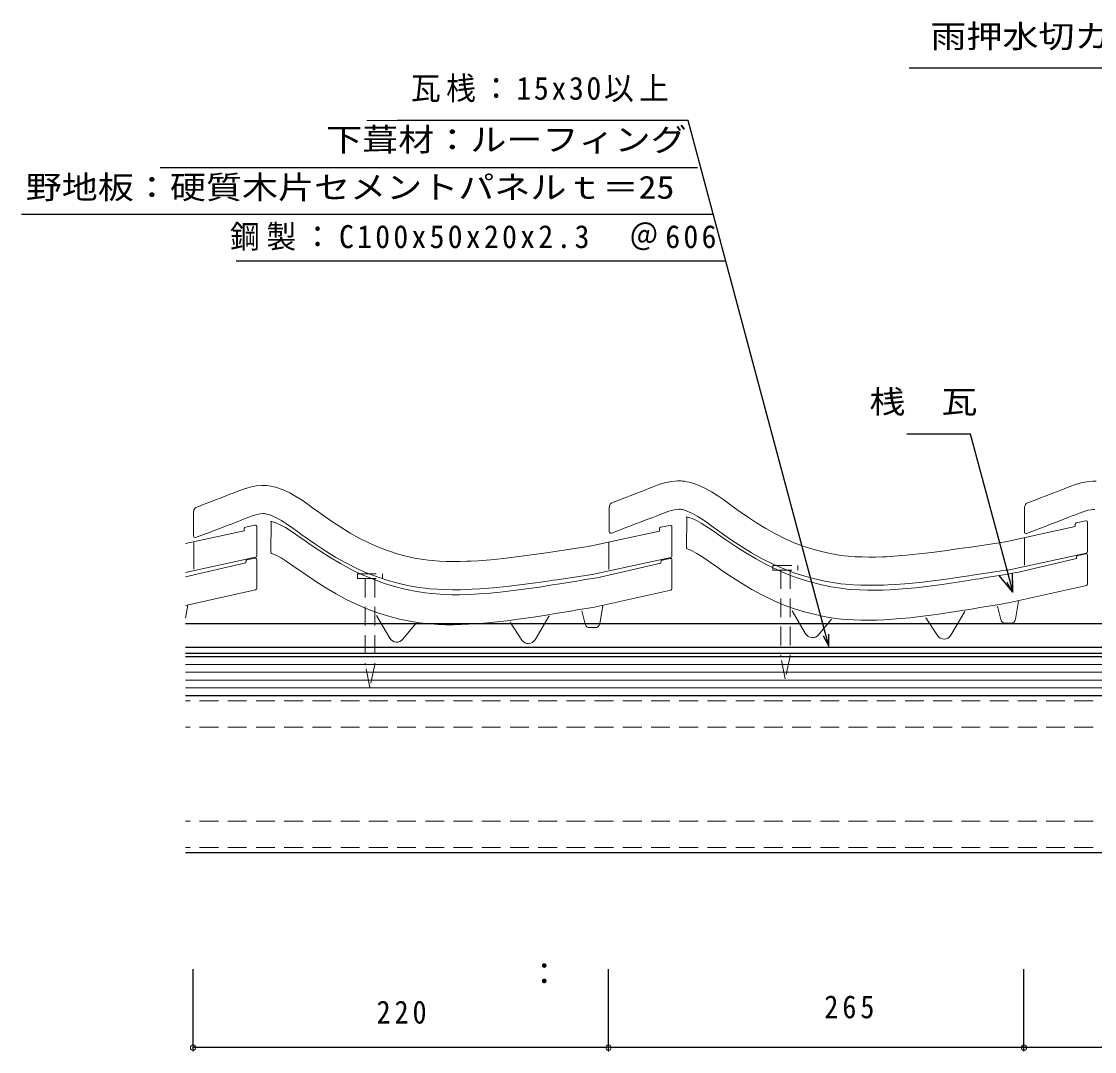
# Model space of a CAD drawing. Units: millimetres, scale not verified. Extents: x -738 to 716, y -352 to 360.
# Drawn here: x -738 to -53, y -352 to 305 of the extents above; entities that cross this region are included whole.
import ezdxf
from ezdxf.enums import TextEntityAlignment as Align

# ---------------------------------------------------------------- set-up
doc = ezdxf.new("R2010")
doc.units = ezdxf.units.MM
doc.header["$LTSCALE"] = 10
doc.linetypes.add('DASHED1', pattern=[1.8, 1.2, -0.6])
doc.linetypes.add('DASHED3', pattern=[4, 3, -1])
doc.layers.add('0-0_LAYER001', color=4, linetype='Continuous', lineweight=18)
doc.layers.add('0-1_LAYER004', color=7, linetype='Continuous')
doc.layers.add('0-2_ADD_LINE', color=7, linetype='Continuous')
doc.styles.add('ＭＳ ゴシック', font='')
doc.styles.get('ＭＳ ゴシック').set_extended_font_data('MS Gothic')

msp = doc.modelspace()

# ---------------------------------------------------------------- linework, layer by layer
at = {"layer": '0-0_LAYER001', "color": 2}
for p, q in [((185.62, 275.95), (-152.71, 275.95)), ((-312.33, 242.22), (-517.15, 242.22)), ((-222.46, -93.19), (-312.33, 242.22)), ((-306.28, 212.35), (-649.04, 212.35)), ((-296.44, 182.26), (-628.77, 182.26)), ((-288.71, 152.39), (-593.89, 152.39)), ((-632.86, -78.92), (194.1, -78.92)), ((-632.86, -93.92), (194.1, -93.92)), ((316.1, -99.92), (-632.86, -99.92)), ((316.1, -124.92), (-632.86, -124.92)), ((306.1, -224.92), (-632.86, -224.92)), ((-628.07, -352.01), (-628.07, -299.51)), ((-363.07, -352.01), (-363.07, -299.51)), ((-98.07, -352.01), (-98.07, -299.51)), ((-628.07, -349.51), (-363.07, -349.51)), ((-363.07, -349.51), (-98.07, -349.51)), ((-98.07, -349.51), (206.93, -349.51))]:
    msp.add_line(p, q, dxfattribs=at)
at = {"layer": '0-0_LAYER001'}
for p, q in [((-625.75, -4.49), (-625.33, -4.33)), ((-362.61, -20.2), (-362.61, -4.47)), ((-360.58, -1.62), (-360.15, -1.46)), ((-97.79, -20.38), (-97.79, -4.66)), ((-95.75, -1.81), (-95.33, -1.64)), ((-627.79, -23.06), (-627.79, -7.34)), ((-578.59, -13.62), (-578.55, -13.63)), ((-578.55, -13.63), (-577.97, -13.75)), ((-313.42, -10.76), (-313.38, -10.76)), ((-313.38, -10.76), (-312.8, -10.88)), ((-313.05, -10.85), (-313.23, -31.02)), ((-312.8, -10.88), (-312.14, -11.04)), ((-312.14, -11.04), (-311.35, -11.27)), ((-311.35, -11.27), (-311.17, -11.33)), ((-311.17, -11.33), (-309.71, -11.86)), ((-309.71, -11.86), (-306.87, -13.13)), ((-306.87, -13.13), (-304.01, -14.69)), ((-58.63, -13.3), (-64.63, -14.55)), ((-632.86, -27.79), (-595.43, -19.67)), ((-595.43, -18.21), (-595.43, -19.67)), ((-588.63, -15.99), (-594.63, -17.23)), ((-587.43, -16.97), (-587.43, -35.55)), ((-578.23, -13.72), (-578.41, -33.89)), ((-577.97, -13.75), (-577.32, -13.91)), ((-577.32, -13.91), (-576.53, -14.14)), ((-576.53, -14.14), (-576.35, -14.2)), ((-576.35, -14.2), (-574.88, -14.73)), ((-574.88, -14.73), (-572.05, -16)), ((-572.05, -16), (-569.18, -17.55)), ((-569.18, -17.55), (-566.07, -19.48)), ((-566.07, -19.48), (-562.7, -21.74)), ((-375.06, -29.5), (-330.61, -19.85)), ((-361.26, -21.13), (-355.08, -18.79)), ((-330.61, -18.4), (-330.61, -19.85)), ((-323.81, -16.17), (-329.81, -17.42)), ((-322.61, -17.15), (-322.61, -35.73)), ((-304.01, -14.69), (-300.89, -16.61)), ((-300.89, -16.61), (-297.52, -18.88)), ((-297.52, -18.88), (-293.9, -21.42)), ((-109.89, -26.63), (-65.43, -16.99)), ((-96.43, -21.32), (-90.26, -18.98)), ((-65.43, -15.53), (-65.43, -16.99)), ((-57.43, -14.28), (-57.43, -32.86)), ((-627.61, -44.2), (-627.61, -27)), ((-626.43, -24), (-620.26, -21.66)), ((-562.7, -21.74), (-559.08, -24.28)), ((-559.08, -24.28), (-556.84, -25.86)), ((-556.84, -25.86), (-553.3, -28.32)), ((-362.79, -44.38), (-362.79, -27.19)), ((-293.9, -21.42), (-291.67, -22.99)), ((-291.67, -22.99), (-288.13, -25.45)), ((-288.13, -25.45), (-281.94, -29.62)), ((-97.61, -41.52), (-97.61, -24.32)), ((-578.56, -33.76), (-577.81, -34.03)), ((-577.81, -34.03), (-574.85, -35.36)), ((-553.3, -28.32), (-547.12, -32.48)), ((-547.12, -32.48), (-540.71, -36.57)), ((-313.39, -30.89), (-312.64, -31.17)), ((-312.64, -31.17), (-309.67, -32.5)), ((-309.67, -32.5), (-306.69, -34.11)), ((-306.69, -34.11), (-303.49, -36.09)), ((-281.94, -29.62), (-275.53, -33.7)), ((-275.53, -33.7), (-268.89, -37.63)), ((-58.22, -33.84), (-108.35, -44.72)), ((-588.22, -36.52), (-632.86, -46.21)), ((-632.86, -49.09), (-594.47, -40.1)), ((-594.47, -39.14), (-594.47, -40.1)), ((-588.65, -37.03), (-593.69, -38.17)), ((-587.43, -56.29), (-587.43, -38.01)), ((-574.85, -35.36), (-571.86, -36.98)), ((-571.86, -36.98), (-568.67, -38.96)), ((-568.67, -38.96), (-565.25, -41.26)), ((-540.71, -36.57), (-534.07, -40.5)), ((-534.07, -40.5), (-527.18, -44.23)), ((-323.4, -36.71), (-373.53, -47.59)), ((-368.32, -49.33), (-329.64, -40.28)), ((-329.64, -39.33), (-329.64, -40.28)), ((-323.83, -37.22), (-328.87, -38.35)), ((-322.61, -56.47), (-322.61, -38.19)), ((-303.49, -36.09), (-300.07, -38.39)), ((-300.07, -38.39), (-296.43, -40.94)), ((-296.43, -40.94), (-294.2, -42.51)), ((-268.89, -37.63), (-262, -41.36)), ((-103.14, -46.47), (-64.47, -37.42)), ((-64.47, -36.46), (-64.47, -37.42)), ((-58.65, -34.35), (-63.69, -35.49)), ((-57.43, -53.6), (-57.43, -35.32)), ((-565.25, -41.26), (-561.61, -43.81)), ((-561.61, -43.81), (-559.38, -45.38)), ((-559.38, -45.38), (-555.86, -47.83)), ((-555.86, -47.83), (-549.7, -51.97)), ((-527.18, -44.23), (-520.11, -47.64)), ((-520.11, -47.64), (-515.75, -49.54)), ((-294.2, -42.51), (-290.68, -44.96)), ((-290.68, -44.96), (-284.53, -49.1)), ((-262, -41.36), (-254.93, -44.78)), ((-254.93, -44.78), (-250.57, -46.67)), ((-250.57, -46.67), (-246.88, -48.14)), ((-113.82, -48.12), (-109.62, -47.43)), ((-109.62, -47.43), (-105.43, -46.73)), ((-105.43, -46.73), (-103.01, -46.33)), ((-549.7, -51.97), (-543.34, -56.02)), ((-515.75, -49.54), (-512.06, -51.01)), ((-512.06, -51.01), (-505.89, -53.21)), ((-505.89, -53.21), (-499.53, -55.16)), ((-406.99, -55.51), (-398.79, -54.22)), ((-398.79, -54.22), (-394.05, -53.46)), ((-394.05, -53.46), (-391.6, -53.06)), ((-391.6, -53.06), (-387.4, -52.37)), ((-387.4, -52.37), (-383.19, -51.68)), ((-383.19, -51.68), (-378.99, -50.99)), ((-378.99, -50.99), (-374.8, -50.29)), ((-374.8, -50.29), (-370.61, -49.6)), ((-370.61, -49.6), (-368.18, -49.19)), ((-284.53, -49.1), (-278.17, -53.15)), ((-278.17, -53.15), (-271.59, -57.05)), ((-246.88, -48.14), (-240.72, -50.35)), ((-240.72, -50.35), (-234.35, -52.3)), ((-234.35, -52.3), (-227.89, -53.95)), ((-227.89, -53.95), (-221.34, -55.3)), ((-158.53, -54.98), (-150.12, -53.86)), ((-150.12, -53.86), (-141.82, -52.64)), ((-141.82, -52.64), (-133.61, -51.36)), ((-133.61, -51.36), (-128.88, -50.59)), ((-128.88, -50.59), (-126.43, -50.19)), ((-126.43, -50.19), (-122.22, -49.51)), ((-122.22, -49.51), (-118.01, -48.82)), ((-118.01, -48.82), (-113.82, -48.12)), ((-58.21, -54.58), (-107.8, -65.65)), ((-588.21, -57.26), (-632.86, -67.23)), ((-543.34, -56.02), (-536.77, -59.92)), ((-536.77, -59.92), (-529.95, -63.61)), ((-499.53, -55.16), (-493.07, -56.82)), ((-493.07, -56.82), (-486.52, -58.17)), ((-486.52, -58.17), (-480, -59.19)), ((-480, -59.19), (-476.08, -59.66)), ((-476.08, -59.66), (-473.02, -59.94)), ((-473.02, -59.94), (-468.07, -60.26)), ((-468.07, -60.26), (-463.1, -60.41)), ((-463.1, -60.41), (-458.19, -60.43)), ((-458.19, -60.43), (-453.36, -60.32)), ((-453.36, -60.32), (-448.64, -60.12)), ((-448.64, -60.12), (-445.84, -59.96)), ((-445.84, -59.96), (-440.78, -59.6)), ((-440.78, -59.6), (-432.22, -58.82)), ((-432.22, -58.82), (-423.71, -57.84)), ((-423.71, -57.84), (-415.3, -56.73)), ((-415.3, -56.73), (-406.99, -55.51)), ((-323.39, -57.45), (-372.97, -68.52)), ((-271.59, -57.05), (-264.77, -60.74)), ((-264.77, -60.74), (-257.78, -64.12)), ((-221.34, -55.3), (-214.83, -56.33)), ((-214.83, -56.33), (-210.9, -56.79)), ((-210.9, -56.79), (-207.85, -57.07)), ((-207.85, -57.07), (-202.89, -57.39)), ((-202.89, -57.39), (-197.92, -57.55)), ((-197.92, -57.55), (-193.02, -57.56)), ((-193.02, -57.56), (-188.19, -57.46)), ((-188.19, -57.46), (-183.47, -57.25)), ((-183.47, -57.25), (-180.66, -57.09)), ((-180.66, -57.09), (-175.6, -56.73)), ((-175.6, -56.73), (-167.04, -55.95)), ((-167.04, -55.95), (-158.53, -54.98)), ((-632.86, -75.4), (-631.49, -67.15)), ((-529.95, -63.61), (-522.96, -66.99)), ((-522.96, -66.99), (-518.66, -68.85)), ((-368.6, -78.94), (-366.67, -67.34)), ((-257.78, -64.12), (-253.48, -65.98)), ((-253.48, -65.98), (-249.86, -67.43)), ((-249.86, -67.43), (-243.77, -69.61)), ((-126.22, -68.69), (-122.02, -68)), ((-122.02, -68), (-117.83, -67.31)), ((-117.83, -67.31), (-113.63, -66.61)), ((-112.73, -76.34), (-114.97, -67.77)), ((-113.63, -66.61), (-109.44, -65.92)), ((-109.44, -65.92), (-107.83, -65.65)), ((-103.42, -76.08), (-101.49, -64.47)), ((-518.66, -68.85), (-515.03, -70.3)), ((-515.03, -70.3), (-508.95, -72.47)), ((-502.52, -88.22), (-511.05, -73.69)), ((-508.95, -72.47), (-502.67, -74.4)), ((-502.67, -74.4), (-496.3, -76.03)), ((-419.26, -75.91), (-410.97, -74.69)), ((-410.97, -74.69), (-402.78, -73.41)), ((-409.89, -89.15), (-400.95, -73.91)), ((-402.78, -73.41), (-398.06, -72.65)), ((-398.06, -72.65), (-395.61, -72.25)), ((-395.61, -72.25), (-391.4, -71.56)), ((-391.4, -71.56), (-387.2, -70.87)), ((-387.2, -70.87), (-383, -70.18)), ((-383, -70.18), (-378.81, -69.48)), ((-377.91, -79.21), (-380.15, -70.63)), ((-378.81, -69.48), (-374.62, -68.78)), ((-374.62, -68.78), (-373.01, -68.52)), ((-237.34, -85.36), (-245.87, -70.82)), ((-243.77, -69.61), (-237.49, -71.53)), ((-237.49, -71.53), (-231.12, -73.16)), ((-231.12, -73.16), (-224.67, -74.5)), ((-224.67, -74.5), (-218.24, -75.51)), ((-179.45, -75.9), (-170.93, -75.12)), ((-170.93, -75.12), (-162.46, -74.15)), ((-162.46, -74.15), (-154.08, -73.04)), ((-153.22, -86.48), (-160.55, -75.17)), ((-154.08, -73.04), (-145.8, -71.82)), ((-145.8, -71.82), (-137.61, -70.54)), ((-144.72, -86.29), (-135.78, -71.04)), ((-137.61, -70.54), (-132.88, -69.78)), ((-132.88, -69.78), (-130.43, -69.38)), ((-130.43, -69.38), (-126.22, -68.69)), ((-496.3, -76.03), (-489.84, -77.36)), ((-494.35, -88.87), (-486.04, -78.81)), ((-489.84, -77.36), (-483.41, -78.37)), ((-483.41, -78.37), (-479.55, -78.83)), ((-479.55, -78.83), (-476.55, -79.1)), ((-476.55, -79.1), (-471.65, -79.42)), ((-471.65, -79.42), (-466.74, -79.57)), ((-466.74, -79.57), (-461.9, -79.59)), ((-461.9, -79.59), (-457.11, -79.48)), ((-457.11, -79.48), (-452.43, -79.28)), ((-452.43, -79.28), (-449.65, -79.12)), ((-449.65, -79.12), (-444.62, -78.77)), ((-444.62, -78.77), (-436.11, -77.99)), ((-436.11, -77.99), (-427.64, -77.02)), ((-427.64, -77.02), (-419.26, -75.91)), ((-418.4, -89.34), (-425.73, -78.04)), ((-371.56, -81.45), (-374.98, -81.45)), ((-229.17, -86.01), (-220.86, -75.94)), ((-218.24, -75.51), (-214.37, -75.96)), ((-214.37, -75.96), (-211.37, -76.24)), ((-211.37, -76.24), (-206.48, -76.55)), ((-206.48, -76.55), (-201.57, -76.71)), ((-201.57, -76.71), (-196.72, -76.72)), ((-196.72, -76.72), (-191.94, -76.62)), ((-191.94, -76.62), (-187.25, -76.42)), ((-187.25, -76.42), (-184.47, -76.26)), ((-184.47, -76.26), (-179.45, -75.9)), ((-106.38, -78.58), (-109.8, -78.58))]:
    msp.add_line(p, q, dxfattribs=at)
at = {"layer": '0-0_LAYER001', "color": 2, "linetype": 'DASHED1'}
for p, q in [((-253.22, -44.76), (-253.22, -99.91)), ((-247.22, -44.76), (-247.22, -99.66)), ((-518.21, -50.18), (-518.21, -105.33)), ((-512.21, -50.18), (-512.21, -105.07)), ((-250.27, -114.17), (-253.22, -99.91)), ((-247.22, -99.66), (-250.27, -114.17)), ((-515.26, -119.58), (-518.21, -105.33)), ((-512.21, -105.07), (-515.26, -119.58))]:
    msp.add_line(p, q, dxfattribs=at)
at = {"layer": '0-0_LAYER001', "color": 2, "linetype": 'DASHED3'}
msp.add_line((-632.86, -97.92), (314.1, -97.92), dxfattribs=at)
at = {"layer": '0-0_LAYER001', "color": 1}
for p, q in [((316.1, -104.92), (-632.86, -104.92)), ((316.1, -109.92), (-632.86, -109.92)), ((316.1, -114.92), (-632.86, -114.92)), ((316.1, -119.92), (-632.86, -119.92))]:
    msp.add_line(p, q, dxfattribs=at)
at = {"layer": '0-0_LAYER001', "color": 1, "linetype": 'DASHED1'}
for p, q in [((306.1, -128.12), (-632.86, -128.12)), ((306.1, -144.92), (-632.86, -144.92)), ((306.1, -204.92), (-632.86, -204.92)), ((306.1, -221.72), (-632.86, -221.72))]:
    msp.add_line(p, q, dxfattribs=at)
at = {"layer": '0-0_LAYER001', "color": 2}
for points in [[(-105.16, -58.82), (-132.26, 42.3), (-172.76, 42.3)], [(-105.16, -51.32), (-105.16, -58.82), (-108.91, -52.33)], [(-222.46, -85.69), (-222.46, -93.19), (-226.21, -86.7)]]:
    msp.add_lwpolyline(points, dxfattribs=at)
at = {"layer": '0-0_LAYER001'}
for points in [[(-625.33, -4.33), (-624.51, -4.02), (-620.96, -2.68), (-617.41, -1.33), (-613.84, 0.03), (-610.25, 1.42), (-606.65, 2.83), (-604.54, 3.66), (-602.46, 4.49), (-598.86, 5.89), (-595.22, 7.18), (-591.57, 8.24), (-587.88, 9), (-584.18, 9.34), (-582.02, 9.31), (-581.17, 9.25), (-579.71, 9.08), (-578.25, 8.83), (-576.79, 8.52), (-575.35, 8.14), (-573.92, 7.7), (-573.1, 7.43), (-570.61, 6.48), (-566.45, 4.55), (-562.44, 2.3), (-558.56, -0.18), (-554.75, -2.82), (-550.98, -5.54), (-548.8, -7.12), (-545.47, -9.51), (-539.68, -13.52), (-533.8, -17.38), (-527.83, -21.04), (-521.73, -24.45), (-515.49, -27.57), (-511.79, -29.24), (-508.73, -30.51), (-503.37, -32.51), (-497.91, -34.26), (-492.38, -35.77)], [(-360.15, -1.46), (-359.34, -1.15), (-355.79, 0.19), (-352.23, 1.53), (-348.66, 2.9), (-345.08, 4.28), (-341.47, 5.7), (-339.37, 6.53), (-337.29, 7.36), (-333.68, 8.76), (-330.05, 10.04), (-326.39, 11.11), (-322.71, 11.86), (-319, 12.2), (-316.84, 12.18), (-315.99, 12.12), (-314.53, 11.94), (-313.07, 11.7), (-311.61, 11.38), (-310.17, 11), (-308.75, 10.57), (-307.93, 10.29), (-305.43, 9.35), (-301.27, 7.41), (-297.27, 5.17), (-293.38, 2.69), (-289.57, 0.05), (-285.8, -2.67), (-283.62, -4.25), (-280.29, -6.64), (-274.5, -10.66), (-268.63, -14.51), (-262.65, -18.17), (-256.55, -21.58), (-250.31, -24.7), (-246.61, -26.37), (-243.55, -27.64), (-238.19, -29.64), (-232.74, -31.4), (-227.2, -32.9)], [(-95.33, -1.64), (-94.51, -1.34), (-90.96, 0), (-87.41, 1.35), (-83.84, 2.71), (-80.25, 4.1), (-76.65, 5.51), (-74.54, 6.35), (-72.46, 7.17), (-68.86, 8.58), (-65.22, 9.86), (-61.57, 10.92), (-57.88, 11.68), (-54.18, 12.02), (-52.02, 11.99)], [(-355.05, -18.77), (-352.98, -18), (-349.42, -16.65), (-345.83, -15.29), (-342.2, -13.9), (-338.55, -12.49), (-334.87, -11.05), (-332.72, -10.2), (-330.69, -9.39), (-327.42, -8.12), (-324.53, -7.1), (-322.06, -6.38), (-320.07, -5.97), (-318.29, -5.81), (-317.61, -5.81), (-317.68, -5.81), (-317.07, -5.88), (-316.48, -5.98), (-315.81, -6.13), (-315.08, -6.32), (-314.23, -6.58), (-313.99, -6.66), (-312.43, -7.25), (-309.48, -8.62), (-306.52, -10.28), (-303.35, -12.3), (-299.97, -14.65), (-296.36, -17.25), (-294.15, -18.85), (-290.66, -21.35), (-284.57, -25.58), (-278.27, -29.72), (-271.75, -33.71), (-264.98, -37.49), (-258.04, -40.97), (-253.76, -42.89), (-250.16, -44.39), (-244.1, -46.65), (-237.85, -48.66), (-231.5, -50.38)], [(-90.22, -18.96), (-88.16, -18.18), (-84.59, -16.83), (-81, -15.47), (-77.38, -14.09), (-73.73, -12.68), (-70.05, -11.24), (-67.89, -10.38), (-65.87, -9.58), (-62.6, -8.3), (-59.7, -7.28), (-57.24, -6.56), (-55.24, -6.15), (-53.46, -5.99), (-52.79, -6)], [(-620.22, -21.64), (-618.16, -20.86), (-614.59, -19.52), (-611, -18.15), (-607.38, -16.77), (-603.73, -15.36), (-600.05, -13.92), (-597.89, -13.06), (-595.87, -12.26), (-592.6, -10.99), (-589.7, -9.96), (-587.24, -9.24), (-585.24, -8.84), (-583.46, -8.67), (-582.79, -8.68), (-582.86, -8.68), (-582.25, -8.75), (-581.66, -8.85), (-580.99, -8.99), (-580.26, -9.19), (-579.41, -9.44), (-579.16, -9.53), (-577.6, -10.12), (-574.66, -11.49), (-571.69, -13.15), (-568.53, -15.17), (-565.14, -17.51), (-561.54, -20.12), (-559.33, -21.72), (-555.84, -24.22), (-549.75, -28.44), (-543.44, -32.59), (-536.92, -36.57), (-530.16, -40.36), (-523.21, -43.83), (-518.94, -45.76), (-515.34, -47.25), (-509.28, -49.52), (-503.03, -51.53), (-496.68, -53.25)], [(-227.2, -32.9), (-221.6, -34.14), (-215.96, -35.1), (-212.67, -35.54), (-210.15, -35.81), (-205.8, -36.15), (-201.44, -36.34), (-197.07, -36.42), (-192.7, -36.38), (-188.34, -36.26), (-185.81, -36.15), (-181.08, -35.88), (-172.94, -35.25), (-164.82, -34.43), (-156.71, -33.47), (-148.62, -32.4), (-140.54, -31.25), (-135.85, -30.56), (-133.42, -30.2), (-129.22, -29.58), (-125.03, -28.94), (-120.83, -28.31), (-116.64, -27.68), (-112.44, -27.04), (-110.01, -26.67)], [(-492.38, -35.77), (-486.78, -37), (-481.14, -37.97), (-477.85, -38.4), (-475.33, -38.67), (-470.97, -39.01), (-466.61, -39.21), (-462.25, -39.29), (-457.88, -39.25), (-453.52, -39.12), (-450.99, -39.01), (-446.26, -38.75), (-438.12, -38.11), (-430, -37.3), (-421.89, -36.34), (-413.8, -35.27), (-405.71, -34.12), (-401.03, -33.43), (-398.59, -33.07), (-394.4, -32.44), (-390.2, -31.81), (-386.01, -31.18), (-381.81, -30.54), (-377.62, -29.91), (-375.19, -29.54)], [(-496.68, -53.25), (-490.25, -54.67), (-483.83, -55.77), (-479.97, -56.28), (-476.98, -56.6), (-472.09, -56.98), (-467.18, -57.2), (-462.33, -57.29), (-457.55, -57.25), (-452.86, -57.11), (-450.08, -56.99), (-445.05, -56.71), (-436.52, -56.05), (-428.04, -55.19), (-419.65, -54.2), (-411.35, -53.1), (-403.14, -51.93), (-398.4, -51.24), (-395.95, -50.87), (-391.73, -50.24), (-387.52, -49.61), (-383.32, -48.98), (-379.11, -48.34), (-374.91, -47.7), (-373.3, -47.46)], [(-231.5, -50.38), (-225.07, -51.8), (-218.66, -52.9), (-214.8, -53.41), (-211.8, -53.73), (-206.91, -54.11), (-202, -54.34), (-197.15, -54.42), (-192.37, -54.38), (-187.68, -54.25), (-184.91, -54.12), (-179.87, -53.84), (-171.35, -53.18), (-162.86, -52.33), (-154.47, -51.33), (-146.17, -50.23), (-137.96, -49.06), (-133.23, -48.37), (-130.77, -48.01), (-126.56, -47.38), (-122.34, -46.74), (-118.14, -46.11), (-113.94, -45.47), (-109.74, -44.83), (-108.12, -44.59)]]:
    msp.add_lwpolyline(points, dxfattribs=at)
at = {"layer": '0-0_LAYER001', "color": 2, "linetype": 'DASHED1'}
for points in [[(-523.21, -47.18), (-507.21, -47.18), (-507.21, -50.18)], [(-523.21, -47.18), (-523.21, -50.18), (-507.21, -50.18)], [(-258.22, -41.76), (-242.22, -41.76), (-242.22, -44.76)], [(-258.22, -41.76), (-258.22, -44.76), (-242.22, -44.76)]]:
    msp.add_lwpolyline(points, dxfattribs=at)
at = {"layer": '0-0_LAYER001', "color": 2}
for centre in [(-628.07, -349.51), (-363.07, -349.51), (-363.07, -349.51), (-98.07, -349.51), (-98.07, -349.51)]:
    msp.add_circle(centre, 1.7, dxfattribs=at)
at = {"layer": '0-0_LAYER001'}
for centre, radius, start, end in [((-624.68, -7.29), 3, 110.94902, 178.7), ((-359.5, -4.42), 3, 110.94902, 178.7), ((-94.68, -4.61), 3, 110.94902, 178.7), ((-58.43, -14.28), 1, 0, 101.73308), ((-594.43, -18.21), 1, 101.73308, 180), ((-588.43, -16.97), 1, 0, 101.73308), ((-361.61, -20.2), 1, 180, 290.73166), ((-329.61, -18.4), 1, 101.73308, 180), ((-323.61, -17.15), 1, 0, 101.73308), ((-96.79, -20.38), 1, 180, 290.73166), ((-64.43, -15.53), 1, 101.73308, 180), ((-626.79, -23.06), 1, 180, 290.73166), ((-58.43, -32.86), 1, 282.24497, 0), ((-593.47, -39.14), 1, 102.72435, 180), ((-588.43, -38.01), 1, 0, 102.72435), ((-588.43, -35.55), 1, 282.24497, 0), ((-328.64, -39.33), 1, 102.72435, 180), ((-323.61, -38.19), 1, 0, 102.72435), ((-323.61, -35.73), 1, 282.24497, 0), ((-63.47, -36.46), 1, 102.72435, 180), ((-58.43, -35.32), 1, 0, 102.72435), ((-58.43, -53.6), 1, 282.58296, 0), ((-588.43, -56.29), 1, 282.58296, 0), ((-323.61, -56.47), 1, 282.58296, 0), ((-375, -78.45), 3, 194.67639, 270), ((-371.56, -78.45), 3, 270, 350.53767), ((-109.83, -75.58), 3, 194.67639, 270), ((-106.38, -75.58), 3, 270, 350.53767), ((-498.2, -85.69), 5, 210.42578, 320.47001), ((-233.03, -82.83), 5, 210.42578, 320.47001), ((-149.03, -83.76), 5, 212.93986, 329.61716), ((-414.21, -86.63), 5, 212.93986, 329.61716)]:
    msp.add_arc(centre, radius, start, end, dxfattribs=at)
at = {"layer": '0-1_LAYER004'}
for p, q in [((-171.31, 275.95), (185.62, 275.95)), ((-312.33, 242.22), (-497.99, 242.22)), ((-222.46, -93.19), (-312.33, 242.22)), ((-649.04, 212.35), (-306.28, 212.35)), ((-296.44, 182.26), (-737.56, 182.26)), ((-288.71, 152.39), (-600.65, 152.39)), ((-105.16, -58.82), (-113.82, -48.12)), ((314.1, -97.92), (-632.86, -97.92)), ((-632.86, -99.92), (316.1, -99.92)), ((-632.86, -224.92), (306.1, -224.92)), ((-628.07, -351.21), (-628.07, -299.51)), ((-363.07, -351.21), (-363.07, -299.51)), ((-98.07, -351.21), (-98.07, -299.51)), ((206.93, -349.51), (-628.07, -349.51))]:
    msp.add_line(p, q, dxfattribs=at)
for points in [[(331.7, 225.02), (331.7, 204.22), (316.1, 204.22), (316.1, -124.92), (-632.86, -124.92)], [(-172.76, 42.3), (-132.26, 42.3), (-105.16, -58.82), (-105.43, -46.73)], [(-632.86, -93.92), (194.1, -93.92), (194.1, -78.92), (-632.86, -78.92)], [(-226.21, -86.7), (-222.46, -93.19), (-222.46, -85.69)]]:
    msp.add_lwpolyline(points, dxfattribs=at)

# ---------------------------------------------------------------- texts
at = {"layer": '0-0_LAYER001', "color": 7, "style": 'ＭＳ ゴシック', "width": 1.15}
msp.add_text('\u3000野地板：硬質木片セメントパネルｔ＝25\u3000', height=14.66, dxfattribs=at).set_placement((-757.85, 187.92), align=Align.BOTTOM_LEFT)
at = {"layer": '0-2_ADD_LINE', "style": 'ＭＳ ゴシック', "width": 1.15}
for s, p in [('雨押水切カラー鋼板0.35ｍｍ以上', (-157.78, 284.27)), ('下葺材：ルーフィング', (-543.18, 218.34)), ('桟\u3000瓦', (-196.66, 51))]:
    msp.add_text(s, height=14.66, dxfattribs=at).set_placement(p, align=Align.BOTTOM_LEFT)
at = {"layer": '0-2_ADD_LINE', "style": 'ＭＳ ゴシック'}
msp.add_text('：', height=14.66, dxfattribs=at).set_placement((-414.07, -313.89), align=Align.BOTTOM_LEFT)
at = {"layer": '0-2_ADD_LINE', "char_height": 14.66, "attachment_point": 7, "style": 'ＭＳ ゴシック'}
for s, insert in [('\\T1.18;\\W0.95;瓦桟：15x30以上', (-489.09, 253.84)), ('\\T1.22;\\W0.95;\u3000鋼製：C100x50x20x2.3\u3000＠606', (-627.69, 159.18)), ('\\T1.28;\\W0.9;220', (-511.06, -334.39)), ('\\T1.28;\\W0.9;265', (-225.4, -331.01))]:
    msp.add_mtext(s, dxfattribs=dict(at, insert=insert))

doc.saveas('drawing.dxf')
